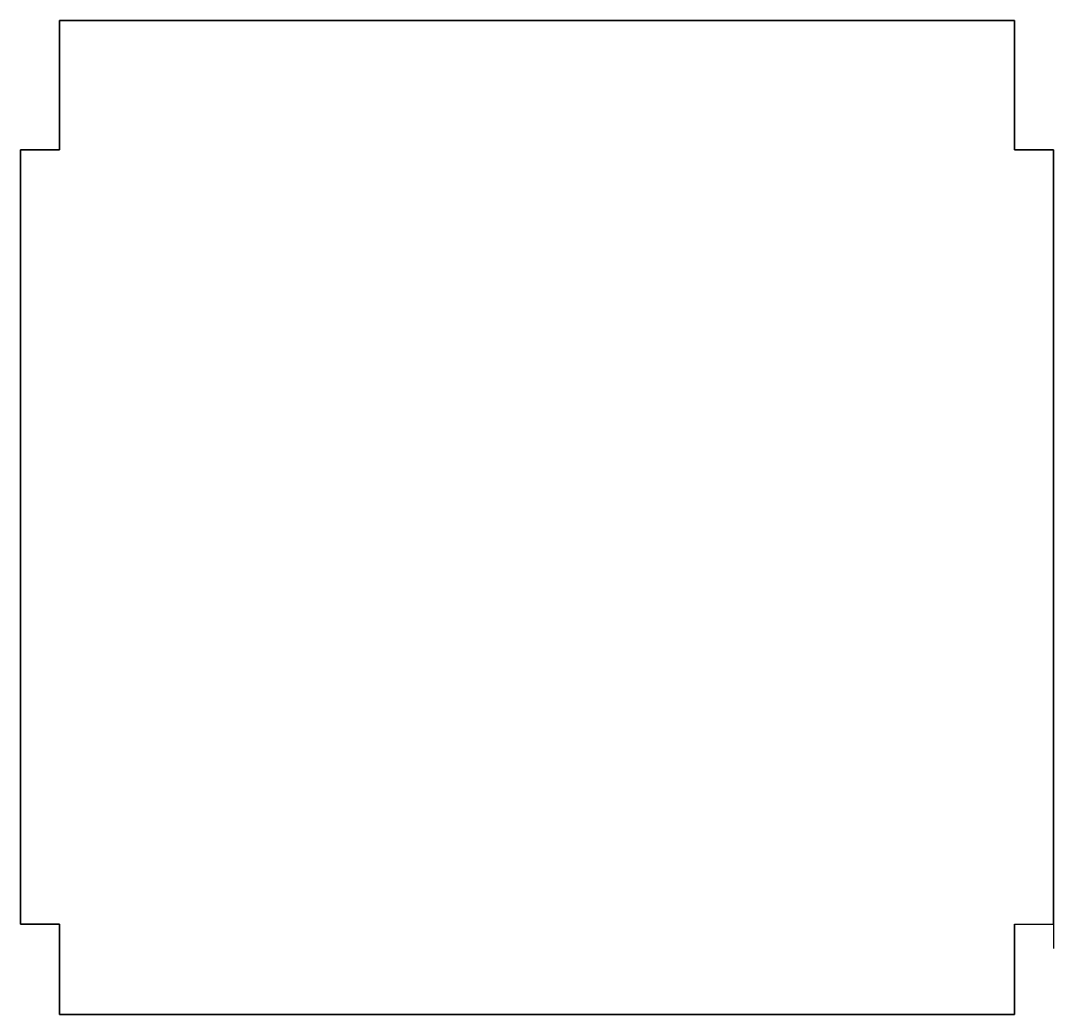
# Model space of a CAD drawing. Header units: inches. Extents: x -3.85 to 0.15, y -0.35 to 3.5.
import ezdxf

# ---------------------------------------------------------------- set-up
doc = ezdxf.new("R2010")
doc.units = ezdxf.units.IN
doc.header["$MEASUREMENT"] = 0

msp = doc.modelspace()

# ---------------------------------------------------------------- linework, layer by layer
msp.add_line((0.15, 1.6371), (0.15, -0.095))
msp.add_lwpolyline([(0, 0), (0.15, 0), (0.15, 3), (0, 3), (0, 3.5), (-3.7, 3.5), (-3.7, 3), (-3.85, 3), (-3.85, 0), (-3.7, 0), (-3.7, -0.35), (0, -0.35)], close=True)
msp.add_lwpolyline([(0, 0), (0.15, 0), (0.15, 3), (0, 3), (0, 3.5), (-3.7, 3.5), (-3.7, 3), (-3.85, 3), (-3.85, 0), (-3.7, 0), (-3.7, -0.35), (0, -0.35)], close=True)
msp.add_lwpolyline([(0, 0), (0.15, 0), (0.15, 3), (0, 3), (0, 3.5), (-3.7, 3.5), (-3.7, 3), (-3.85, 3), (-3.85, 0), (-3.7, 0), (-3.7, -0.35), (0, -0.35)], close=True)
msp.add_lwpolyline([(0, 0), (0, -0.35), (-3.7, -0.35), (-3.7, 0), (-3.85, 0), (-3.85, 3), (-3.7, 3), (-3.7, 3.5), (0, 3.5), (0, 3), (0.15, 3), (0.15, 0)])

doc.saveas('drawing.dxf')
